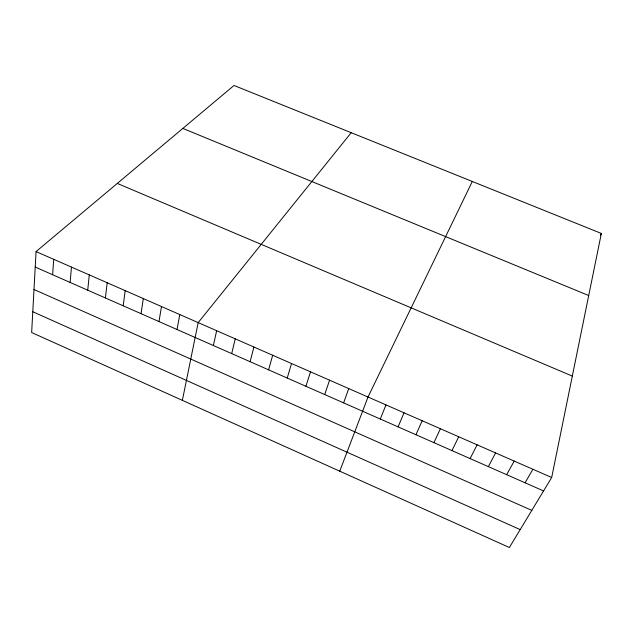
<?xml version="1.0" encoding="UTF-8"?>
<svg xmlns="http://www.w3.org/2000/svg" width="633" height="633" viewBox="0 0 633 633"><rect width="100%" height="100%" fill="white"/><g stroke="black" fill="none" stroke-linecap="round" stroke-linejoin="round"><path stroke-width="0.95" d="M36.065 251.586L31.65 332.531L509.367 547.513L551.683 477.496L601.35 233.45L234.012 85.487L36.065 251.586L551.683 477.496M52.634 274.73L53.71 259.324M70.136 282.437L71.45 267.094M87.726 290.183L89.277 274.904M105.402 297.969L107.191 282.753M123.174 305.794L125.199 290.642M141.032 313.659L143.303 298.578M158.978 321.564L161.502 306.546M177.018 329.508L179.788 314.561M182.367 400.357L198.176 322.616L351.204 132.693M213.376 345.523L216.652 330.711M231.694 353.586L235.231 338.853M250.106 361.696L253.904 347.034M268.614 369.846L272.673 355.255M287.216 378.036L291.544 363.524M305.913 386.272L310.51 371.832M324.713 394.549L329.579 380.188M343.608 402.873L348.743 388.583M339.755 471.181L368.018 397.026L472.297 181.473M380.298 419.03L385.972 404.898M398.086 426.864L404.02 412.803M415.96 434.736L422.164 420.747M433.921 442.649L440.386 428.739M451.97 450.601L458.703 436.762M470.105 458.585L477.116 444.825M600.472 235.128L601.35 233.45M488.336 466.616L495.615 452.935M506.653 474.679L514.21 461.077M525.058 482.789L532.899 469.267M182.85 128.42L588.714 295.54M117.295 183.428L572.319 376.081M35.219 267.063L543.557 490.931M33.992 289.503L531.807 510.388M32.781 311.745L520.191 529.607"/></g></svg>
